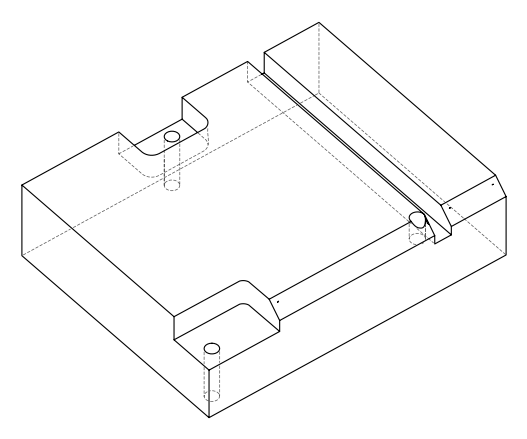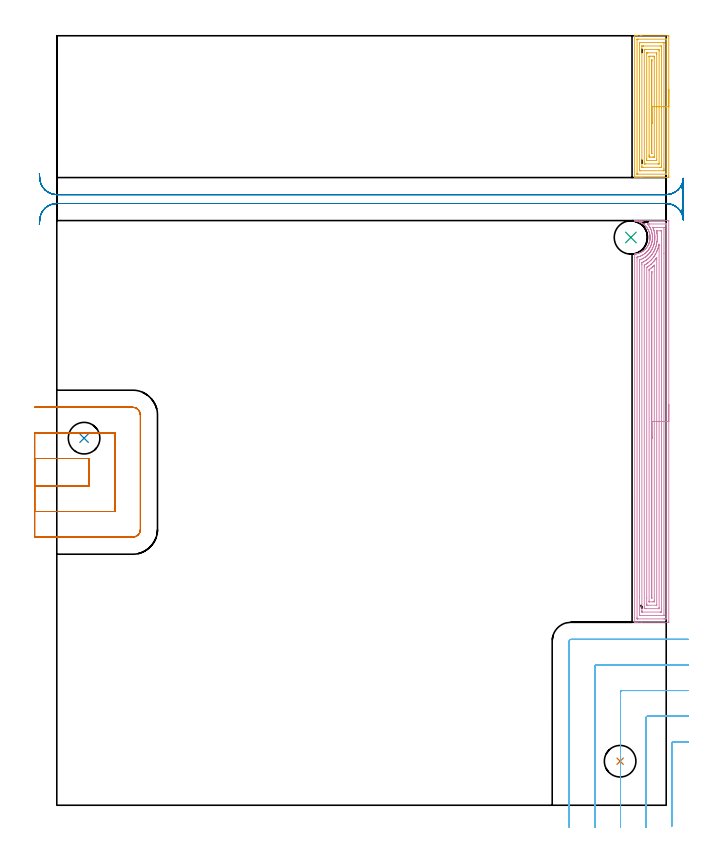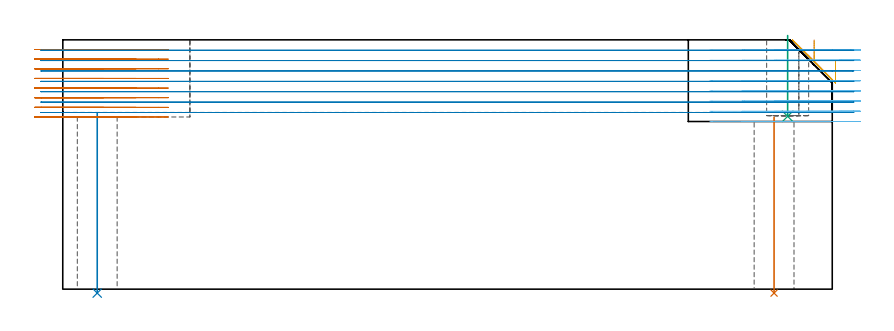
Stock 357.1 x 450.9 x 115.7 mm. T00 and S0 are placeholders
(PLAN: 8 operations, 3 tool changes, 53.1 min)
(1 INDEXABLE_INSERT_DRILL_THROUGH_HOLE_FROM_SOLID | STEP1HOLE | NXT0302_008 | 0.34 min | 31043 mm3)
(2 INDEXABLE_INSERT_DRILL_THROUGH_HOLE_FROM_SOLID_1 | STEP1HOLE_1 | NXT0302_008 | 0.34 min | 31037 mm3)
(3 INDEXABLE_INSERT_DRILL_BLIND_HOLE_FROM_SOLID | STEP1POCKET | NXT0302_010 | 0.15 min | 10511 mm3)
(4 AREA_MILL | FG_CHAMFER_SURFACE | UGT0205_001 | 14.86 min | 49726 mm3)
(5 AREA_MILL_1 | FG_CHAMFER_SURFACE_1 | UGT0205_001 | 5.52 min | 18204 mm3)
(6 MILL_CORNER_NOTCH_RECTANGULAR | CORNER_NOTCH_RECTANGULAR | UGT0201_094 | Follow Part, ap 5, ae 75% | 10.65 min | 258702 mm3)
(7 MILL_SLOT | SLOT_PARTIAL_RECTANGULAR | UGT0201_094 | Follow Part, ap 5, ae 75% | 9.94 min | 190127 mm3)
(8 MILL_RECTANGULAR_SLOT | SLOT_RECTANGULAR | UGT0201_094 | Follow Part, ap 5, ae 75% | 11.27 min | 300112 mm3)
(TOOL NXT0302_008 | Index. Insert Drill 18.5mm [880-D1850L25-05] | D18.5 PA176 FL93 Z2)
(TOOL NXT0302_010 | Index. Insert Drill 19.5mm [880-D1950L25-05] | D19.5 PA176 FL98 Z2)
(TOOL UGT0205_001 | Chamfer Mill 20 x 3 x 45 deg. | D20 FL50 Z2)
(TOOL UGT0201_094 | End mill 20 mm | D20 FL38 Z4)
(OP 1 INDEXABLE_INSERT_DRILL_THROUGH_HOLE_FROM_SOLID)
G17 G21 G94 G90
T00 M6
G54
G17 G0 G90 X330.1 Y25.8 S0 M3
G43 Z125.7 H1
G94 G81 G98 Z-1.823 F250. R79.8
G80
M5
M2
(OP 2 INDEXABLE_INSERT_DRILL_THROUGH_HOLE_FROM_SOLID_1)
G17 G21 G94 G90
T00 M6
G54
G17 G0 G90 X16. Y215.1 S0 M3
G43 Z125.7 H1
G94 G81 G98 Z-1.823 F250. R81.9
G80
M5
M2
(OP 3 INDEXABLE_INSERT_DRILL_BLIND_HOLE_FROM_SOLID)
G17 G21 G94 G90
T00 M6
G54
G17 G0 G90 X336.4 Y332.7 S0 M3
G43 Z125.7 H1
G94 G81 G98 Z80.2 F250. R117.7
G80
M5
M2
(OP 4 AREA_MILL)
G17 G21 G94 G90
T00 M6
G54
G17 G0 G90 X358.6 Y234.9 S1061 M3
G43 Z125.7 H0
Z105.7
G94 G1 Y234.862 Z104.828 F250.
Y234.748 Z103.964
Y234.559 Z103.112
Y234.297 Z102.28
Y233.963 Z101.474
Y233.56 Z100.7
Y233.091 Z99.964
Y232.56 Z99.272
Y231.971 Z98.629
Y231.328 Z98.04
Y230.636 Z97.509
Y229.9 Z97.04
Y229.126 Z96.637
Y228.32 Z96.303
Y227.488 Z96.041
Y226.636 Z95.852
Y225.771 Z95.738
Y224.9 Z95.7
X358.599 Y107.823 Z95.701
X358.595 Y107.208 Z95.702
X358.593 Y107.205 Z95.704
X357.981 Y107.2 Z96.317
X342.522 Z111.773
X340.112 Z114.183
X339.088 Z115.211
X338.667 Y107.202 Z115.624
X338.646 Y107.203 Z115.645
X338.603 Y107.21 Z115.688
X338.6 Y107.376 Z115.7
Y322.762
X338.603 Y322.966 Z115.689
X338.683 Y322.978 Z115.609
X339.094 Y323.027 Z115.2
X339.219 Y323.046 Z115.075
X339.539 Y323.093 Z114.758
X339.768 Y323.133 Z114.531
X340.081 Y323.209 Z114.218
X340.112 Y323.216 Z114.187
X340.358 Y323.276 Z113.939
X340.428 Y323.293 Z113.868
X340.876 Y323.422 Z113.423
X341.319 Y323.575 Z112.98
X341.767 Y323.757 Z112.533
X342.208 Y323.958 Z112.091
X342.346 Y324.026 Z111.953
X342.477 Y324.102 Z111.822
X342.793 Y324.287 Z111.504
X343.098 Y324.464 Z111.201
X343.239 Y324.561 Z111.056
X343.444 Y324.698 Z110.856
X343.482 Y324.725 Z110.817
X343.686 Y324.864 Z110.61
X343.768 Y324.919 Z110.529
X343.987 Y325.089 Z110.312
X344.397 Y325.442 Z109.902
X344.796 Y325.812 Z109.503
X344.877 Y325.893 Z109.423
X344.888 Y325.905 Z109.412
X345.175 Y326.224 Z109.121
X345.237 Y326.293 Z109.059
X345.585 Y326.705 Z108.715
X345.766 Y326.943 Z108.533
X345.989 Y327.267 Z108.31
X346.069 Y327.39 Z108.23
X346.203 Y327.598 Z108.096
X346.435 Y328.003 Z107.863
X346.655 Y328.413 Z107.644
X346.692 Y328.491 Z107.606
X346.885 Y328.935 Z107.412
X346.916 Y329.018 Z107.378
X346.962 Y329.132 Z107.336
X347.043 Y329.338 Z107.254
X347.061 Y329.384 Z107.236
X347.209 Y329.829 Z107.088
X347.231 Y329.912 Z107.064
X347.26 Y330.01 Z107.037
X347.336 Y330.277 Z106.962
X347.341 Y330.297 Z106.958
X347.354 Y330.358 Z106.942
X347.391 Y330.518 Z106.906
X347.438 Y330.723 Z106.859
X347.454 Y330.805 Z106.843
X347.526 Y331.17 Z106.774
X347.538 Y331.242 Z106.762
X347.545 Y331.284 Z106.755
X347.589 Y331.673 Z106.709
X347.602 Y331.834 Z106.695
X347.608 Y331.906 Z106.689
X347.62 Y332.063 Z106.673
X347.622 Y332.146 Z106.667
X347.631 Y332.321 Z106.662
X347.634 Y332.416 Z106.656
X347.639 Y332.51 Z106.654
Y332.539
Y332.571 Z106.652
X347.638 Y332.628
X347.637 Y332.956
X347.626 Y333.191 Z106.668
X347.616 Y333.363 Z106.675
X347.614 Y333.403 Z106.678
X347.594 Y333.646 Z106.702
X347.575 Y333.849 Z106.721
X347.565 Y333.933 Z106.731
X347.544 Y334.116 Z106.754
X347.532 Y334.184 Z106.766
X347.49 Y334.43 Z106.807
X347.427 Y334.742 Z106.869
X347.317 Y335.19 Z106.979
X347.191 Y335.635 Z107.108
X347.036 Y336.082 Z107.261
X346.861 Y336.528 Z107.438
X346.655 Y336.985 Z107.644
X346.616 Y337.061 Z107.683
X346.543 Y337.205 Z107.757
X346.426 Y337.421 Z107.874
X346.385 Y337.49 Z107.915
X346.154 Y337.872 Z108.145
X346.1 Y337.955 Z108.199
X345.867 Y338.314 Z108.432
X345.766 Y338.457 Z108.534
X345.467 Y338.837 Z108.832
X345.154 Y339.207 Z109.144
X344.876 Y339.504 Z109.423
X344.564 Y339.808 Z109.735
X344.472 Y339.891 Z109.826
X344.244 Y340.1 Z110.056
X344.148 Y340.18 Z110.152
X343.987 Y340.311 Z110.312
X343.547 Y340.637 Z110.752
X343.331 Y340.785 Z110.968
X343.097 Y340.945 Z111.201
X343.022 Y340.993 Z111.278
X342.865 Y341.083 Z111.434
X342.618 Y341.224 Z111.681
X342.346 Y341.367 Z111.953
X342.208 Y341.439 Z112.091
X341.899 Y341.582 Z112.4
X341.766 Y341.643 Z112.533
X341.68 Y341.679 Z112.619
X341.319 Y341.828 Z112.98
X341.006 Y341.938 Z113.291
X340.884 Y341.977 Z113.415
X340.726 Y342.027 Z113.573
X340.43 Y342.113 Z113.87
X340.074 Y342.202 Z114.226
X339.718 Y342.276 Z114.581
X339.54 Y342.309 Z114.759
X339.206 Y342.361 Z115.092
X338.705 Y342.424 Z115.595
X338.651 Y342.43 Z115.649
X338.643 Y342.439 Z115.657
X338.598 Y342.482 Z115.698
X338.603 Y342.59 Z115.688
X338.65 Y342.598 Z115.641
X338.668 Y342.6 Z115.624
X339.088 Z115.211
X339.407 Z114.892
X340.112 Z114.183
X341.358 Z112.939
X342.657 Z111.638
X357.981 Z96.317
X358.254 Y342.598 Z96.044
X358.592 Y342.59 Z95.706
X358.599 Y342.252 Z95.699
X358.6 Y224.9 Z95.7
X357.186 Z97.114
X357.185 Y109.513 Z97.115
X357.183 Y109.414 Z97.117
X357.179 Y109.226 Z97.121
X357.087 Y109.21 Z97.213
X356.602 Y109.202 Z97.698
X356.194 Y109.201 Z98.106
X355.711 Y109.2 Z98.589
X340.522 Z113.778
X340.112 Y109.204 Z114.188
X340.054 Y109.206 Z114.246
X340.025 Y109.209 Z114.275
X340.021 Y109.316 Z114.279
X340.016 Y109.512 Z114.284
X340.015 Y109.611 Z114.285
X340.014 Y109.709 Z114.286
Y320.724
X340.016 Y320.921 Z114.284
X340.018 Y321.052 Z114.282
X340.021 Y321.15 Z114.279
X340.035 Y321.158 Z114.265
X340.112 Y321.182 Z114.188
X340.3 Y321.233 Z114.
X341.006 Y321.418 Z113.294
X341.017 Y321.421 Z113.283
X341.672 Y321.649 Z112.628
X341.899 Y321.74 Z112.401
X342.304 Y321.91 Z111.996
X342.793 Y322.138 Z111.507
X342.91 Y322.198 Z111.39
X343.121 Y322.315 Z111.179
X343.475 Y322.526 Z110.825
X343.686 Y322.656 Z110.614
X344.017 Y322.877 Z110.283
X344.503 Y323.209 Z109.797
X344.546 Y323.242 Z109.754
X344.58 Y323.269 Z109.72
X345.027 Y323.654 Z109.273
X345.473 Y324.049 Z108.827
X345.501 Y324.075 Z108.799
X345.53 Y324.102 Z108.77
X345.934 Y324.535 Z108.366
X346.345 Y324.996 Z107.955
X346.352 Y325.004 Z107.948
X346.366 Y325.022 Z107.934
X346.744 Y325.512 Z107.556
X347.011 Y325.89 Z107.289
X347.074 Y325.983 Z107.226
X347.111 Y326.039 Z107.189
X347.26 Y326.28 Z107.04
X347.446 Y326.598 Z106.854
X347.55 Y326.784 Z106.75
X347.759 Y327.178 Z106.541
X347.998 Y327.677 Z106.302
X348.019 Y327.722 Z106.281
X348.034 Y327.757 Z106.266
X348.046 Y327.785 Z106.254
X348.153 Y328.048 Z106.147
X348.297 Y328.428 Z106.003
X348.347 Y328.571 Z105.953
X348.519 Y329.099 Z105.781
X348.624 Y329.465 Z105.676
X348.674 Y329.651 Z105.626
X348.71 Y329.801 Z105.59
X348.832 Y330.358 Z105.468
X348.852 Y330.456 Z105.448
X348.867 Y330.538 Z105.433
X348.921 Y330.867 Z105.379
X348.971 Y331.252 Z105.329
X348.978 Y331.32 Z105.322
X349.044 Y332.146 Z105.256
X349.047 Y332.206 Z105.253
X349.055 Y333.048 Z105.245
X349.047 Y333.207 Z105.253
X348.993 Y333.933 Z105.307
X348.988 Y333.992 Z105.312
X348.934 Y334.431 Z105.366
X348.876 Y334.827 Z105.424
X348.86 Y334.92 Z105.44
X348.837 Y335.037 Z105.463
X348.679 Y335.721 Z105.621
X348.54 Y336.227 Z105.76
X348.419 Y336.614 Z105.881
X348.153 Y337.353 Z106.147
X348.092 Y337.508 Z106.208
X348.048 Y337.613 Z106.252
X347.813 Y338.117 Z106.487
X347.667 Y338.402 Z106.633
X347.524 Y338.666 Z106.776
X347.26 Y339.114 Z107.04
X347.147 Y339.296 Z107.153
X346.943 Y339.613 Z107.357
X346.512 Y340.189 Z107.788
X346.366 Y340.376 Z107.934
X346.241 Y340.535 Z108.059
X346.199 Y340.59 Z108.101
Y340.592
X346.202 Y340.594 Z108.098
X346.366 Y340.597 Z107.934
X346.85 Y340.6 Z107.45
X347.26 Z107.04
X356.677 Z97.623
X357.087 Y340.596 Z97.213
X357.146 Y340.594 Z97.154
X357.175 Y340.591 Z97.125
X357.179 Y340.484 Z97.121
X357.184 Y340.288 Z97.116
X357.185 Y340.189 Z97.115
X357.186 Y340.091 Z97.114
Y224.9
X355.772 Z98.528
X355.771 Y111.398 Z98.529
X355.77 Y111.28 Z98.53
X355.767 Y111.223 Z98.533
X355.766 Y111.215 Z98.534
X355.752 Y111.21 Z98.548
X355.696 Y111.206 Z98.604
X355.498 Y111.201 Z98.802
X341.701 Z112.599
X341.57 Y111.202 Z112.73
X341.464 Y111.207 Z112.836
X341.435 Y111.21 Z112.865
X341.433 Y111.216 Z112.867
X341.431 Y111.241 Z112.869
X341.429 Y111.398 Z112.871
X341.428 Y121.969 Z112.872
X341.429 Y319.211 Z112.871
X341.431 Y319.422 Z112.869
X341.433 Y319.474 Z112.867
X341.435 Y319.494 Z112.865
X341.899 Y319.661 Z112.401
X342.515 Y319.912 Z111.785
X342.793 Y320.032 Z111.507
X343.13 Y320.19 Z111.17
X343.686 Y320.482 Z110.614
X343.716 Y320.498 Z110.584
X343.766 Y320.528 Z110.534
X344.272 Y320.835 Z110.028
X344.58 Y321.039 Z109.72
X344.807 Y321.193 Z109.493
X345.132 Y321.421 Z109.168
X345.323 Y321.572 Z108.977
X345.473 Y321.696 Z108.827
X345.805 Y321.983 Z108.495
X346.18 Y322.315 Z108.12
X346.276 Y322.406 Z108.024
X346.366 Y322.496 Z107.934
X346.713 Y322.862 Z107.587
X347.03 Y323.209 Z107.27
X347.137 Y323.332 Z107.163
X347.26 Y323.479 Z107.04
X347.535 Y323.827 Z106.765
X347.747 Y324.102 Z106.553
X347.915 Y324.341 Z106.385
X348.153 Y324.692 Z106.147
X348.272 Y324.877 Z106.028
X348.345 Y324.996 Z105.955
X348.6 Y325.443 Z105.7
X348.847 Y325.89 Z105.453
X348.914 Y326.022 Z105.386
X349.047 Y326.294 Z105.253
X349.199 Y326.631 Z105.101
X349.264 Y326.784 Z105.036
X349.458 Y327.266 Z104.842
X349.612 Y327.677 Z104.688
X349.693 Y327.924 Z104.607
X349.899 Y328.571 Z104.401
X349.909 Y328.602 Z104.391
X349.94 Y328.714 Z104.36
X350.084 Y329.321 Z104.216
X350.116 Y329.465 Z104.184
X350.236 Y330.062 Z104.064
X350.289 Y330.358 Z104.011
X350.352 Y330.84 Z103.948
X350.392 Y331.252 Z103.908
X350.423 Y331.663 Z103.877
X350.453 Y332.146 Z103.847
X350.459 Y332.521 Z103.841
X350.463 Y333.04 Z103.837
X350.446 Y333.428 Z103.855
X350.41 Y333.933 Z103.89
X350.373 Y334.366 Z103.927
X350.321 Y334.827 Z103.979
X350.269 Y335.156 Z104.031
X350.163 Y335.721 Z104.137
X349.964 Y336.591 Z104.336
X349.958 Y336.614 Z104.342
X349.954 Y336.628 Z104.346
X349.94 Y336.679 Z104.36
X349.685 Y337.508 Z104.615
X349.545 Y337.904 Z104.755
X349.297 Y338.564 Z105.003
X349.29 Y338.586 Z105.01
Y338.588
X349.307 Y338.592 Z104.993
X349.412 Y338.597 Z104.888
X349.544 Y338.599 Z104.756
X349.742 Y338.6 Z104.558
X355.499 Y338.599 Z98.801
X355.631 Y338.598 Z98.669
X355.736 Y338.593 Z98.564
X355.765 Y338.59 Z98.535
X355.767 Y338.584 Z98.533
X355.769 Y338.559 Z98.531
X355.771 Y338.402 Z98.529
X355.772 Y323.432 Z98.528
Y224.9
X354.357 Z99.943
Y114.079
X354.352 Y113.24 Z99.948
X354.351 Y113.216 Z99.949
X354.336 Y113.21 Z99.964
X354.283 Y113.206 Z100.017
X354.173 Y113.202 Z100.127
X353.953 Y113.2 Z100.347
X353.514 Z100.786
X343.24 Z111.06
X343.024 Y113.202 Z111.276
X342.917 Y113.205 Z111.383
X342.864 Y113.21 Z111.436
X342.849 Y113.215 Z111.451
X342.843 Y114.079 Z111.457
Y316.903
X342.844 Y317.795 Z111.456
X342.845 Y317.846 Z111.455
X342.849 Y317.944 Z111.451
X343.351 Y318.182 Z110.949
X343.686 Y318.349 Z110.614
X343.942 Y318.484 Z110.358
X344.409 Y318.74 Z109.891
X344.516 Y318.804 Z109.784
X344.58 Y318.843 Z109.72
X345.061 Y319.152 Z109.239
X345.473 Y319.427 Z108.827
X345.595 Y319.511 Z108.705
X345.767 Y319.634 Z108.533
X346.099 Y319.901 Z108.201
X346.366 Y320.123 Z107.934
X346.584 Y320.31 Z107.716
X346.828 Y320.528 Z107.472
X347.05 Y320.738 Z107.25
X347.26 Y320.945 Z107.04
X347.493 Y321.188 Z106.807
X347.711 Y321.421 Z106.589
X347.918 Y321.656 Z106.382
X348.153 Y321.93 Z106.147
X348.327 Y322.141 Z105.973
X348.465 Y322.315 Z105.835
X348.716 Y322.646 Z105.584
X349.047 Y323.114 Z105.253
X349.085 Y323.17 Z105.215
X349.11 Y323.209 Z105.19
X349.43 Y323.719 Z104.87
X349.656 Y324.102 Z104.644
X349.759 Y324.284 Z104.541
X349.94 Y324.615 Z104.36
X350.069 Y324.867 Z104.231
X350.133 Y324.996 Z104.167
X350.353 Y325.477 Z103.947
X350.531 Y325.89 Z103.769
X350.619 Y326.104 Z103.681
X350.834 Y326.647 Z103.466
X350.87 Y326.747 Z103.43
X350.883 Y326.784 Z103.417
X351.084 Y327.426 Z103.216
X351.16 Y327.677 Z103.14
X351.285 Y328.12 Z103.015
X351.395 Y328.571 Z102.905
X351.457 Y328.841 Z102.843
X351.589 Y329.465 Z102.711
X351.61 Y329.581 Z102.69
X351.727 Y330.303 Z102.573
X351.733 Y330.352 Z102.567
X351.734 Y330.358 Z102.566
X351.812 Y331.167 Z102.488
X351.818 Y331.252 Z102.482
X351.864 Y332.008 Z102.436
X351.869 Y332.146 Z102.431
X351.878 Y332.888 Z102.422
X351.877 Y333.04 Z102.423
X351.842 Y333.818 Z102.458
X351.834 Y333.933 Z102.466
X351.763 Y334.791 Z102.537
X351.759 Y334.827 Z102.541
X351.727 Y335.113 Z102.573
X351.63 Y335.721 Z102.67
X351.61 Y335.837 Z102.69
X351.576 Y336.02 Z102.724
X351.537 Y336.22 Z102.763
X351.466 Y336.577 Z102.834
X351.508 Y336.59 Z102.792
X351.727 Y336.599 Z102.573
X351.742 Y336.6 Z102.558
X353.514 Z100.786
X353.96 Z100.34
X354.176 Y336.598 Z100.124
X354.283 Y336.595 Z100.017
X354.336 Y336.59 Z99.964
X354.351 Y336.585 Z99.949
X354.357 Y335.721 Z99.943
Y224.9
X352.943 Z101.357
Y115.867
X352.942 Y115.545 Z101.358
X352.938 Y115.222 Z101.362
X352.936 Y115.209 Z101.364
X352.932 Y115.206 Z101.368
X352.912 Y115.202 Z101.388
X352.87 Y115.2 Z101.43
X352.787 Z101.513
X345.246 Z109.054
X344.58 Y115.202 Z109.72
X344.349 Y115.204 Z109.951
X344.278 Y115.21 Z110.022
X344.264 Y115.231 Z110.036
X344.262 Y115.291 Z110.039
X344.258 Y115.867 Z110.042
X344.257 Y116.189 Z110.043
Y315.488
X344.259 Y316.059 Z110.041
X344.261 Y316.378 Z110.039
X344.264 Y316.483 Z110.036
X344.338 Y316.539 Z109.962
X345.051 Y316.953 Z109.249
X345.312 Y317.114 Z108.988
X345.473 Y317.218 Z108.827
X345.851 Y317.469 Z108.449
X346.366 Y317.817 Z107.934
X346.384 Y317.829 Z107.916
X346.407 Y317.846 Z107.893
X346.877 Y318.23 Z107.423
X347.26 Y318.548 Z107.04
X347.363 Y318.637 Z106.937
X347.479 Y318.74 Z106.821
X347.826 Y319.067 Z106.474
X348.153 Y319.389 Z106.147
X348.275 Y319.512 Z106.025
X348.389 Y319.634 Z105.911
X348.699 Y319.981 Z105.601
X349.047 Y320.375 Z105.253
X349.117 Y320.458 Z105.183
X349.173 Y320.528 Z105.127
X349.508 Y320.96 Z104.792
X349.854 Y321.421 Z104.446
X349.89 Y321.471 Z104.41
X349.94 Y321.545 Z104.36
X350.245 Y322.01 Z104.055
X350.441 Y322.315 Z103.859
X350.588 Y322.56 Z103.712
X350.834 Y322.979 Z103.466
X350.916 Y323.126 Z103.384
X350.96 Y323.209 Z103.34
X351.223 Y323.713 Z103.077
X351.409 Y324.102 Z102.891
X351.509 Y324.32 Z102.791
X351.727 Y324.808 Z102.573
X351.782 Y324.941 Z102.518
X351.805 Y324.996 Z102.495
X352.029 Y325.588 Z102.271
X352.142 Y325.89 Z102.158
X352.26 Y326.25 Z102.04
X352.431 Y326.784 Z101.869
X352.475 Y326.929 Z101.825
X352.62 Y327.438 Z101.68
X352.668 Y327.629 Z101.632
X352.68 Y327.677 Z101.62
X352.746 Y327.966 Z101.554
X352.835 Y328.357 Z101.465
X352.904 Y328.668 Z101.396
X352.927 Y328.761 Z101.373
X352.936 Y328.658 Z101.364
X352.939 Y328.571 Z101.361
X352.943 Y328.324 Z101.357
Y328.248
Y224.9
X351.529 Z102.771
X351.528 Y117.654 Z102.772
X351.525 Y117.306 Z102.775
X351.522 Y117.222 Z102.778
X351.52 Y117.21 Z102.78
X351.493 Y117.206 Z102.807
X351.439 Y117.203 Z102.861
X351.287 Y117.2 Z103.013
X346.366 Z107.934
X345.925 Y117.202 Z108.375
X345.726 Y117.207 Z108.574
X345.684 Y117.21 Z108.616
X345.678 Y117.281 Z108.622
X345.674 Y117.453 Z108.626
X345.672 Y117.654 Z108.628
X345.671 Y118.35 Z108.629
Y121.411
Y314.967
X345.673 Y315.066 Z108.627
X345.675 Y315.115 Z108.625
X345.678 Y315.135 Z108.622
X345.705 Y315.165 Z108.595
X346.105 Y315.427 Z108.195
X346.366 Y315.599 Z107.934
X346.641 Y315.785 Z107.659
X347.038 Y316.059 Z107.262
X347.164 Y316.155 Z107.136
X347.26 Y316.232 Z107.04
X347.655 Y316.557 Z106.645
X348.129 Y316.953 Z106.171
X348.142 Y316.964 Z106.158
X348.153 Y316.974 Z106.147
X348.604 Y317.396 Z105.696
X349.064 Y317.846 Z105.236
X349.48 Y318.307 Z104.82
X349.87 Y318.74 Z104.43
X349.903 Y318.778 Z104.397
X349.94 Y318.823 Z104.36
X350.298 Y319.276 Z104.002
X350.579 Y319.634 Z103.721
X350.687 Y319.78 Z103.613
X350.834 Y319.983 Z103.466
X351.055 Y320.306 Z103.245
X351.206 Y320.528 Z103.094
X351.441 Y320.884 Z102.859
X351.481 Y320.942 Z102.819
X351.518 Y320.993 Z102.782
X351.522 Y320.928 Z102.778
X351.527 Y320.728 Z102.773
X351.528 Y320.528 Z102.772
X351.529 Y320.127 Z102.771
Y224.9
X350.115 Z104.185
Y120.161
X350.112 Y119.441 Z104.188
X350.11 Y119.271 Z104.19
X350.108 Y119.218 Z104.192
X350.06 Y119.21 Z104.24
X349.94 Y119.207 Z104.36
X349.288 Y119.2 Z105.012
X347.26 Y119.201 Z107.04
X347.179 Y119.202 Z107.121
X347.116 Y119.207 Z107.184
X347.099 Y119.209 Z107.201
X347.092 Y119.221 Z107.208
X347.09 Y119.267 Z107.21
X347.087 Y119.441 Z107.213
X347.086 Y119.616 Z107.214
Y313.378
Y313.551
X347.089 Y313.727 Z107.211
X347.092 Y313.839 Z107.208
X347.135 Y313.886 Z107.165
X347.26 Y313.978 Z107.04
X347.431 Y314.1 Z106.869
X347.671 Y314.272 Z106.629
X347.942 Y314.482 Z106.358
X348.153 Y314.651 Z106.147
X348.435 Y314.883 Z105.865
X348.771 Y315.165 Z105.529
X348.917 Y315.295 Z105.383
X349.047 Y315.413 Z105.253
X349.381 Y315.725 Z104.919
X349.725 Y316.059 Z104.575
X349.832 Y316.167 Z104.468
X350.054 Y316.397 Z104.246
X350.09 Y316.431 Z104.21
X350.107 Y316.444 Z104.193
X350.108 Y316.44 Z104.192
X350.112 Y316.35 Z104.188
X350.114 Y316.234 Z104.186
X350.115 Y316.059 Z104.185
Y315.884
Y224.9
X348.7 Z105.6
Y121.922
X348.698 Y121.578 Z105.602
X348.693 Y121.229 Z105.607
X348.614 Y121.21 Z105.686
X348.507 Y121.229 Z105.793
X348.504 Y121.43 Z105.796
X348.501 Y121.775 Z105.799
X348.5 Y122.123 Z105.8
Y122.469
Y312.137
X348.503 Y312.484 Z105.797
X348.506 Y312.584 Z105.794
X348.509 Y312.625 Z105.791
X348.523 Y312.638 Z105.777
X348.602 Y312.7 Z105.698
X348.693 Y312.769 Z105.607
X348.698 Y312.585 Z105.602
X348.699 Y312.484 Z105.601
X348.7 Y312.283 Z105.6
Y311.937
Y224.9
Y224.028 Z105.638
Y223.163 Z105.751
Y222.312 Z105.94
Y221.48 Z106.203
Y220.674 Z106.536
Y219.9 Z106.939
Y219.164 Z107.408
Y218.472 Z107.939
Y217.829 Z108.528
Y217.239 Z109.172
Y216.708 Z109.864
Y216.24 Z110.6
Y215.837 Z111.373
Y215.503 Z112.179
Y215.241 Z113.011
Y215.052 Z113.863
Y214.938 Z114.728
Y214.9 Z115.6
G0 Z125.7
M5
M2
(OP 5 AREA_MILL_1)
G17 G21 G94 G90
T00 M6
G54
G17 G0 G90 X358.6 Y419.35 S1061 M3
G43 Z125.7 H0
Z105.7
G94 G1 Y419.312 Z104.828 F250.
Y419.198 Z103.963
Y419.009 Z103.112
Y418.747 Z102.28
Y418.413 Z101.474
Y418.01 Z100.7
Y417.542 Z99.964
Y417.01 Z99.272
Y416.421 Z98.629
Y415.778 Z98.04
Y415.086 Z97.508
Y414.35 Z97.04
Y413.576 Z96.637
Y412.77 Z96.303
Y411.938 Z96.041
Y411.086 Z95.852
Y410.222 Z95.738
Y409.35 Z95.7
Y368.654
X358.598 Y368.38 Z95.702
X358.591 Y367.807 Z95.706
X358.561 Y367.802 Z95.736
X357.981 Y367.8 Z96.316
X357.399 Z96.898
X342.793 Z111.502
X342.17 Z112.128
X341.899 Z112.398
X340.112 Z114.183
X339.571 Z114.728
X338.975 Z115.324
X338.652 Z115.639
X338.647 Y367.801 Z115.645
X338.603 Y367.81 Z115.688
X338.6 Y367.935 Z115.7
Y450.765
X338.603 Y450.89 Z115.688
X338.647 Y450.899 Z115.645
X338.652 Z115.639
X338.975 Y450.9 Z115.324
X339.571 Z114.727
X340.112 Z114.183
X342.17 Z112.128
X342.793 Z111.502
X357.981 Z96.316
X358.294 Y450.898 Z96.003
X358.592 Y450.89 Z95.705
X358.599 Y450.594 Z95.699
X358.6 Y409.35 Z95.7
X357.186 Z97.114
X357.185 Y370.161 Z97.115
X357.184 Y370.065 Z97.116
X357.181 Y369.966 Z97.119
X357.172 Y369.81 Z97.128
X357.088 Y369.807 Z97.212
X356.556 Y369.801 Z97.744
X340.475 Y369.8 Z113.825
X340.112 Y369.802 Z114.188
X340.061 Y369.805 Z114.239
X340.031 Y369.81 Z114.269
X340.021 Y369.818 Z114.279
X340.019 Y369.868 Z114.281
X340.015 Y370.064 Z114.285
X340.014 Y370.161 Z114.286
X340.015 Y448.538 Z114.285
X340.016 Y448.635 Z114.284
X340.019 Y448.734 Z114.281
X340.028 Y448.89 Z114.272
X340.112 Y448.892 Z114.188
X340.644 Y448.899 Z113.656
X356.725 Y448.9 Z97.575
X357.088 Y448.898 Z97.212
X357.139 Y448.895 Z97.161
X357.169 Y448.89 Z97.131
X357.179 Y448.883 Z97.121
X357.181 Y448.832 Z97.119
X357.185 Y448.636 Z97.115
X357.186 Y448.538 Z97.114
Y409.35
X355.772 Z98.528
X355.771 Y372.833 Z98.529
X355.77 Y372.365 Z98.53
X355.767 Y371.943 Z98.533
X355.765 Y371.829 Z98.535
X355.755 Y371.81 Z98.545
X355.682 Y371.806 Z98.618
X355.587 Y371.802 Z98.713
X355.444 Y371.8 Z98.856
X355.301 Z98.999
X341.899 Z112.401
X341.756 Y371.801 Z112.544
X341.47 Y371.807 Z112.83
X341.435 Y371.81 Z112.865
X341.434 Y371.814 Z112.866
X341.431 Y371.835 Z112.869
X341.429 Y371.876 Z112.871
Y371.943
Y445.867
X341.43 Y446.335 Z112.87
X341.433 Y446.757 Z112.867
X341.435 Y446.871 Z112.865
X341.445 Y446.89 Z112.855
X341.518 Y446.894 Z112.782
X341.613 Y446.898 Z112.687
X341.756 Y446.9 Z112.544
X341.899 Z112.401
X355.301 Z98.999
X355.444 Y446.899 Z98.856
X355.73 Y446.893 Z98.57
X355.765 Y446.89 Z98.535
X355.767 Y446.886 Z98.533
X355.769 Y446.865 Z98.531
X355.771 Y446.824 Z98.529
Y446.757
X355.772 Y409.35 Z98.528
X354.357 Z99.943
Y373.984
X354.355 Y373.879 Z99.945
X354.353 Y373.828 Z99.947
X354.351 Y373.81 Z99.949
X354.326 Y373.805 Z99.974
X353.514 Y373.8 Z100.786
X353.438 Z100.862
X343.61 Z110.69
X342.865 Y373.81 Z111.435
X342.849 Y373.811 Z111.451
X342.847 Y373.827 Z111.453
X342.845 Y373.875 Z111.455
X342.843 Y373.974 Z111.457
Y374.171
Y444.716
X342.845 Y444.821 Z111.455
X342.847 Y444.872 Z111.453
X342.849 Y444.89 Z111.451
X342.874 Y444.895 Z111.426
X343.686 Y444.9 Z110.614
X343.762 Z110.538
X353.59 Z100.71
X354.335 Y444.89 Z99.965
X354.351 Y444.889 Z99.949
X354.353 Y444.873 Z99.947
X354.355 Y444.825 Z99.945
X354.357 Y444.726 Z99.943
Y444.529
Y409.35
X352.943 Z101.357
X352.942 Y375.967 Z101.358
X352.94 Y375.882 Z101.36
X352.936 Y375.826 Z101.364
X352.933 Y375.81 Z101.367
X352.919 Y375.808 Z101.381
X352.62 Y375.803 Z101.68
X352.324 Y375.8 Z101.976
X345.177 Z109.123
X344.58 Y375.802 Z109.72
X344.278 Y375.806 Z110.022
X344.263 Y375.815 Z110.037
X344.261 Y375.823 Z110.039
X344.258 Y376.396 Z110.042
X344.257 Y376.718 Z110.043
Y442.626
X344.258 Y442.733 Z110.042
X344.26 Y442.819 Z110.04
X344.264 Y442.874 Z110.036
X344.267 Y442.89 Z110.033
X344.281 Y442.892 Z110.019
X344.58 Y442.897 Z109.72
X344.875 Y442.9 Z109.425
X352.023 Z102.277
X352.62 Y442.898 Z101.68
X352.922 Y442.894 Z101.378
X352.937 Y442.885 Z101.363
X352.939 Y442.877 Z101.361
X352.942 Y442.304 Z101.358
X352.943 Y441.982 Z101.357
Y409.35
X351.529 Z102.771
Y378.375
X351.528 Y378.177 Z102.772
X351.524 Y377.832 Z102.776
X351.523 Y377.817 Z102.777
X351.505 Y377.81 Z102.795
X351.439 Y377.805 Z102.861
X351.338 Y377.802 Z102.962
X351.212 Y377.8 Z103.088
X350.834 Z103.466
X345.851 Y377.801 Z108.449
X345.718 Y377.805 Z108.582
X345.694 Y377.809 Z108.606
X345.678 Y377.814 Z108.622
X345.676 Y377.841 Z108.624
X345.673 Y377.978 Z108.627
X345.672 Y378.177 Z108.628
X345.671 Y378.871 Z108.629
Y440.325
X345.672 Y440.523 Z108.628
X345.676 Y440.868 Z108.624
X345.677 Y440.883 Z108.623
X345.695 Y440.89 Z108.605
X345.761 Y440.895 Z108.539
X345.862 Y440.898 Z108.438
X345.988 Y440.9 Z108.312
X346.366 Z107.934
X351.349 Y440.899 Z102.951
X351.482 Y440.895 Z102.818
X351.506 Y440.891 Z102.794
X351.522 Y440.886 Z102.778
X351.524 Y440.859 Z102.776
X351.527 Y440.722 Z102.773
X351.528 Y440.523 Z102.772
X351.529 Y439.829 Z102.771
Y409.35
X350.115 Z104.185
X350.114 Y379.959 Z104.186
X350.113 Y379.872 Z104.187
X350.11 Y379.829 Z104.19
X350.108 Y379.814 Z104.192
X350.092 Y379.808 Z104.208
X349.94 Y379.804 Z104.36
X349.206 Y379.8 Z105.094
X348.153 Z106.147
X347.418 Y379.801 Z106.882
X347.26 Y379.805 Z107.04
X347.107 Y379.81 Z107.193
X347.092 Y379.959 Z107.208
X347.089 Y380.128 Z107.211
X347.086 Y380.849 Z107.214
X347.085 Y381.023 Z107.215
X347.086 Y438.741 Z107.214
X347.087 Y438.828 Z107.213
X347.09 Y438.871 Z107.21
X347.092 Y438.886 Z107.208
X347.108 Y438.893 Z107.192
X347.26 Y438.896 Z107.04
X347.994 Y438.9 Z106.306
X349.047 Z105.253
X349.782 Y438.899 Z104.518
X349.94 Y438.895 Z104.36
X350.093 Y438.89 Z104.207
X350.108 Y438.741 Z104.192
X350.111 Y438.571 Z104.189
X350.114 Y437.851 Z104.186
X350.115 Y437.677 Z104.185
Y409.35
X348.701 Z105.599
X348.7 Y382.086 Z105.6
X348.697 Y381.985 Z105.603
X348.69 Y381.81 Z105.61
X348.6 Y381.808 Z105.7
X348.51 Y381.81 Z105.79
X348.503 Y381.985 Z105.797
X348.501 Y382.085 Z105.799
X348.499 Y383.521 Z105.801
X348.5 Y436.614 Z105.8
X348.503 Y436.715 Z105.797
X348.51 Y436.89 Z105.79
X348.6 Y436.892 Z105.7
X348.69 Y436.89 Z105.61
X348.697 Y436.715 Z105.603
X348.699 Y436.615 Z105.601
X348.7 Y436.415 Z105.6
X348.701 Y436.069 Z105.599
Y409.35
Y408.478 Z105.638
Y407.614 Z105.751
Y406.762 Z105.94
Y405.93 Z106.203
Y405.124 Z106.536
Y404.35 Z106.939
Y403.614 Z107.408
Y402.922 Z107.939
Y402.279 Z108.528
Y401.69 Z109.172
Y401.158 Z109.864
Y400.69 Z110.599
Y400.287 Z111.373
Y399.953 Z112.179
Y399.691 Z113.011
Y399.502 Z113.863
Y399.388 Z114.728
Y399.35 Z115.599
G0 Z125.7
M5
M2
(OP 6 MILL_CORNER_NOTCH_RECTANGULAR)
G17 G21 G94 G90
T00 M6
G54
G17 G0 G90 X370.1 Y37.2 S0 M3
G43 Z125.701 H0
Z110.963
G94 G1 X367.1 F250.
X361.294 F500.
G3 X360.3 Y36.206 R1.
G1 Y-9.474
Y-12.474 F250.
G0 Z125.701
X370.1 Y52.2
Z110.963
G1 X367.1
X346.294 F500.
G3 X345.3 Y51.206 R1.
G1 Y-10.
Y-13. F250.
G0 Z125.701
X370.1 Y67.2
Z110.963
G1 X367.1
X331.295 F500.
G3 X330.3 Y66.205 R1.
G1 Y-10.
Y-13. F250.
G0 Z125.701
X370.1 Y82.2
Z110.963
G1 X367.1
X316.295 F500.
G3 X315.3 Y81.205 R1.
G1 Y-10.
Y-13. F250.
G0 Z125.701
X370.1 Y97.2
Z110.963
G1 X367.1
X301.295 F500.
G3 X300.3 Y96.205 R1.
G1 Y-10.
Y-13. F250.
G0 Z125.701
X370.1 Y37.2
Z106.225
G1 X367.1
X361.294 F500.
G3 X360.3 Y36.206 R1.
G1 Y-9.474
Y-12.474 F250.
G0 Z125.701
X370.1 Y52.2
Z106.225
G1 X367.1
X346.294 F500.
G3 X345.3 Y51.206 R1.
G1 Y-10.
Y-13. F250.
G0 Z125.701
X370.1 Y67.2
Z106.225
G1 X367.1
X331.295 F500.
G3 X330.3 Y66.205 R1.
G1 Y-10.
Y-13. F250.
G0 Z125.701
X370.1 Y82.2
Z106.225
G1 X367.1
X316.295 F500.
G3 X315.3 Y81.205 R1.
G1 Y-10.
Y-13. F250.
G0 Z125.701
X370.1 Y97.2
Z106.225
G1 X367.1
X301.295 F500.
G3 X300.3 Y96.205 R1.
G1 Y-10.
Y-13. F250.
G0 Z125.701
X370.1 Y37.2
Z101.488
G1 X367.1
X361.294 F500.
G3 X360.3 Y36.206 R1.
G1 Y-9.474
Y-12.474 F250.
G0 Z125.701
X370.1 Y52.2
Z101.488
G1 X367.1
X346.294 F500.
G3 X345.3 Y51.206 R1.
G1 Y-10.
Y-13. F250.
G0 Z125.701
X370.1 Y67.2
Z101.488
G1 X367.1
X331.295 F500.
G3 X330.3 Y66.205 R1.
G1 Y-10.
Y-13. F250.
G0 Z125.701
X370.1 Y82.2
Z101.488
G1 X367.1
X316.295 F500.
G3 X315.3 Y81.205 R1.
G1 Y-10.
Y-13. F250.
G0 Z125.701
X370.1 Y97.2
Z101.488
G1 X367.1
X301.295 F500.
G3 X300.3 Y96.205 R1.
G1 Y-10.
Y-13. F250.
G0 Z125.701
X370.1 Y37.2
Z96.75
G1 X367.1
X361.294 F500.
G3 X360.3 Y36.206 R1.
G1 Y-9.474
Y-12.474 F250.
G0 Z125.701
X370.1 Y52.2
Z96.75
G1 X367.1
X346.294 F500.
G3 X345.3 Y51.206 R1.
G1 Y-10.
Y-13. F250.
G0 Z125.701
X370.1 Y67.2
Z96.75
G1 X367.1
X331.295 F500.
G3 X330.3 Y66.205 R1.
G1 Y-10.
Y-13. F250.
G0 Z125.701
X370.1 Y82.2
Z96.75
G1 X367.1
X316.295 F500.
G3 X315.3 Y81.205 R1.
G1 Y-10.
Y-13. F250.
G0 Z125.701
X370.1 Y97.2
Z96.75
G1 X367.1
X301.295 F500.
G3 X300.3 Y96.205 R1.
G1 Y-10.
Y-13. F250.
G0 Z125.701
X370.1 Y37.2
Z92.013
G1 X367.1
X361.294 F500.
G3 X360.3 Y36.206 R1.
G1 Y-9.474
Y-12.474 F250.
G0 Z125.701
X370.1 Y52.2
Z92.013
G1 X367.1
X346.294 F500.
G3 X345.3 Y51.206 R1.
G1 Y-10.
Y-13. F250.
G0 Z125.701
X370.1 Y67.2
Z92.013
G1 X367.1
X331.295 F500.
G3 X330.3 Y66.205 R1.
G1 Y-10.
Y-13. F250.
G0 Z125.701
X370.1 Y82.2
Z92.013
G1 X367.1
X316.295 F500.
G3 X315.3 Y81.205 R1.
G1 Y-10.
Y-13. F250.
G0 Z125.701
X370.1 Y97.2
Z92.013
G1 X367.1
X301.295 F500.
G3 X300.3 Y96.205 R1.
G1 Y-10.
Y-13. F250.
G0 Z125.701
X370.1 Y37.2
Z87.275
G1 X367.1
X361.294 F500.
G3 X360.3 Y36.206 R1.
G1 Y-9.474
Y-12.474 F250.
G0 Z125.701
X370.1 Y52.2
Z87.275
G1 X367.1
X346.294 F500.
G3 X345.3 Y51.206 R1.
G1 Y-10.
Y-13. F250.
G0 Z125.701
X370.1 Y67.2
Z87.275
G1 X367.1
X331.295 F500.
G3 X330.3 Y66.205 R1.
G1 Y-10.
Y-13. F250.
G0 Z125.701
X370.1 Y82.2
Z87.275
G1 X367.1
X316.295 F500.
G3 X315.3 Y81.205 R1.
G1 Y-10.
Y-13. F250.
G0 Z125.701
X370.1 Y97.2
Z87.275
G1 X367.1
X301.295 F500.
G3 X300.3 Y96.205 R1.
G1 Y-10.
Y-13. F250.
G0 Z125.701
X370.1 Y37.2
Z82.538
G1 X367.1
X361.294 F500.
G3 X360.3 Y36.206 R1.
G1 Y-9.474
Y-12.474 F250.
G0 Z125.701
X370.1 Y52.2
Z82.538
G1 X367.1
X346.294 F500.
G3 X345.3 Y51.206 R1.
G1 Y-10.
Y-13. F250.
G0 Z125.701
X370.1 Y67.2
Z82.538
G1 X367.1
X331.295 F500.
G3 X330.3 Y66.205 R1.
G1 Y-10.
Y-13. F250.
G0 Z125.701
X370.1 Y82.2
Z82.538
G1 X367.1
X316.295 F500.
G3 X315.3 Y81.205 R1.
G1 Y-10.
Y-13. F250.
G0 Z125.701
X370.1 Y97.2
Z82.538
G1 X367.1
X301.295 F500.
G3 X300.3 Y96.205 R1.
G1 Y-10.
Y-13. F250.
G0 Z125.701
X370.1 Y37.2
Z77.8
G1 X367.1
X361.294 F500.
G3 X360.3 Y36.206 R1.
G1 Y-9.474
Y-12.474 F250.
G0 Z125.701
X370.1 Y52.2
Z77.8
G1 X367.1
X346.294 F500.
G3 X345.3 Y51.206 R1.
G1 Y-10.
Y-13. F250.
G0 Z125.701
X370.1 Y67.2
Z77.8
G1 X367.1
X331.295 F500.
G3 X330.3 Y66.205 R1.
G1 Y-10.
Y-13. F250.
G0 Z125.701
X370.1 Y82.2
Z77.8
G1 X367.1
X316.295 F500.
G3 X315.3 Y81.205 R1.
G1 Y-10.
Y-13. F250.
G0 Z125.701
X370.1 Y97.2
Z77.8
G1 X367.1
X301.295 F500.
G3 X300.3 Y96.205 R1.
G1 Y-10.
Y-13. F250.
G0 Z125.701
M5
M2
(OP 7 MILL_SLOT)
G17 G21 G94 G90
T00 M6
G54
G17 G0 G90 X-13. Y187.1 S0 M3
G43 Z125.701 H0
Z111.226
G94 G1 X-10. F250.
X19. F500.
Y203.2
X-10.
X-13. F250.
Y172.1
X-10.
X34. F500.
Y218.2
X-10.
X-13. F250.
Y157.1
X-10.
X44.4 F500.
G3 X49. Y161.7 R4.6
G1 Y228.6
G3 X44.4 Y233.2 R4.6
G1 X-10.
X-13. F250.
G0 Y187.1 Z106.75
G1 X-10.
X19. F500.
Y203.2
X-10.
X-13. F250.
Y172.1
X-10.
X34. F500.
Y218.2
X-10.
X-13. F250.
Y157.1
X-10.
X44.4 F500.
G3 X49. Y161.7 R4.6
G1 Y228.6
G3 X44.4 Y233.2 R4.6
G1 X-10.
X-13. F250.
G0 Y187.1 Z102.275
G1 X-10.
X19. F500.
Y203.2
X-10.
X-13. F250.
Y172.1
X-10.
X34. F500.
Y218.2
X-10.
X-13. F250.
Y157.1
X-10.
X44.4 F500.
G3 X49. Y161.7 R4.6
G1 Y228.6
G3 X44.4 Y233.2 R4.6
G1 X-10.
X-13. F250.
G0 Y187.1 Z97.8
G1 X-10.
X19. F500.
Y203.2
X-10.
X-13. F250.
Y172.1
X-10.
X34. F500.
Y218.2
X-10.
X-13. F250.
Y157.1
X-10.
X44.4 F500.
G3 X49. Y161.7 R4.6
G1 Y228.6
G3 X44.4 Y233.2 R4.6
G1 X-10.
X-13. F250.
G0 Y187.1 Z93.325
G1 X-10.
X19. F500.
Y203.2
X-10.
X-13. F250.
Y172.1
X-10.
X34. F500.
Y218.2
X-10.
X-13. F250.
Y157.1
X-10.
X44.4 F500.
G3 X49. Y161.7 R4.6
G1 Y228.6
G3 X44.4 Y233.2 R4.6
G1 X-10.
X-13. F250.
G0 Y187.1 Z88.85
G1 X-10.
X19. F500.
Y203.2
X-10.
X-13. F250.
Y172.1
X-10.
X34. F500.
Y218.2
X-10.
X-13. F250.
Y157.1
X-10.
X44.4 F500.
G3 X49. Y161.7 R4.6
G1 Y228.6
G3 X44.4 Y233.2 R4.6
G1 X-10.
X-13. F250.
G0 Y187.1 Z84.375
G1 X-10.
X19. F500.
Y203.2
X-10.
X-13. F250.
Y172.1
X-10.
X34. F500.
Y218.2
X-10.
X-13. F250.
Y157.1
X-10.
X44.4 F500.
G3 X49. Y161.7 R4.6
G1 Y228.6
G3 X44.4 Y233.2 R4.6
G1 X-10.
X-13. F250.
G0 Y187.1 Z79.9
G1 X-10.
X19. F500.
Y203.2
X-10.
X-13. F250.
Y172.1
X-10.
X34. F500.
Y218.2
X-10.
X-13. F250.
Y157.1
X-10.
X44.4 F500.
G3 X49. Y161.7 R4.6
G1 Y228.6
G3 X44.4 Y233.2 R4.6
G1 X-10.
X-13. F250.
G0 Z125.701
M5
M2
(OP 8 MILL_RECTANGULAR_SLOT)
G17 G21 G94 G90
T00 M6
G54
G17 G0 G90 X-10.202 Y340.383 S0 M3
G43 Z125.701 H0
Z110.886
G94 G1 X-9.97 Y343.374 F250.
G2 X0. Y352.6 R10. F500.
G1 X357.1
G2 X365.76 Y347.6 R10.
G3 X367.1 Y352.589 R10.
G1 Y357.811
G3 X365.76 Y362.8 R10.
G2 X357.1 Y357.8 R10.
G1 X0.
G2 X-9.97 Y367.026 R10.
G1 X-10.202 Y370.017 F250.
G0 Y340.383 Z106.072
G1 X-9.97 Y343.374
G2 X0. Y352.6 R10. F500.
G1 X357.1
G2 X365.76 Y347.6 R10.
G3 X367.1 Y352.589 R10.
G1 Y357.811
G3 X365.76 Y362.8 R10.
G2 X357.1 Y357.8 R10.
G1 X0.
G2 X-9.97 Y367.026 R10.
G1 X-10.202 Y370.017 F250.
G0 Y340.383 Z101.257
G1 X-9.97 Y343.374
G2 X0. Y352.6 R10. F500.
G1 X357.1
G2 X366.465 Y346.108 R10.
G1 X366.493 Y346.097
G3 X367.1 Y349.518 R10.
G1 Y360.887
G3 X366.494 Y364.305 R10.
G1 X366.466 Y364.295
G2 X357.1 Y357.8 R10.
G1 X0.
G2 X-9.97 Y367.026 R10.
G1 X-10.202 Y370.017 F250.
G0 Y340.383 Z96.443
G1 X-9.97 Y343.374
G2 X0. Y352.6 R10. F500.
G1 X357.1
G2 X367.049 Y343.606 R10.
G1 X367.079 Y343.604
G3 X367.1 Y344.237 R10.
G1 Y366.09
G3 X367.076 Y366.768 R10.
G1 X367.046 Y366.766
G2 X357.1 Y357.8 R10.
G1 X0.
G2 X-9.97 Y367.026 R10.
G1 X-10.202 Y370.017 F250.
G0 Y340.383 Z91.629
G1 X-9.97 Y343.374
G2 X0. Y352.6 R10. F500.
G1 X357.1
G2 X367.09 Y343.047 R10.
G1 X367.1
Y367.353
X367.09
G2 X357.1 Y357.8 R10.
G1 X0.
G2 X-9.97 Y367.026 R10.
G1 X-10.202 Y370.017 F250.
G0 Y340.383 Z86.814
G1 X-9.97 Y343.374
G2 X0. Y352.6 R10. F500.
G1 X357.1
G2 X367.09 Y343.047 R10.
G1 X367.1
Y367.353
X367.09
G2 X357.1 Y357.8 R10.
G1 X0.
G2 X-9.97 Y367.026 R10.
G1 X-10.202 Y370.017 F250.
G0 Y340.383 Z82.
G1 X-9.97 Y343.374
G2 X0. Y352.6 R10. F500.
G1 X357.1
G2 X367.09 Y343.047 R10.
G1 X367.1
Y367.353
X367.09
G2 X357.1 Y357.8 R10.
G1 X0.
G2 X-9.97 Y367.026 R10.
G1 X-10.202 Y370.017 F250.
G0 Z125.701
M5
M2
